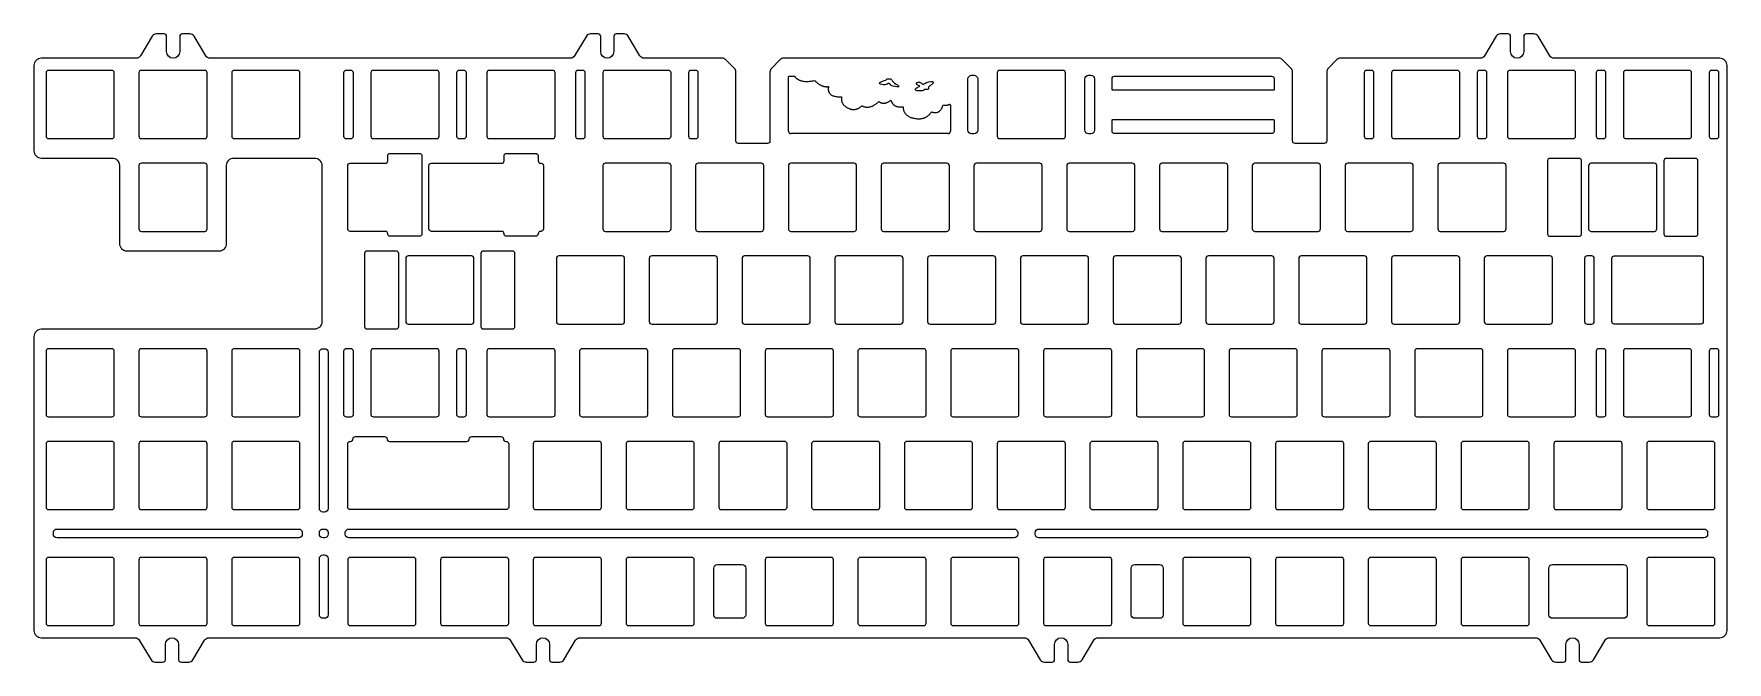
# Model space of a CAD drawing. Header units: millimetres. Extents: x -174 to 174, y -65 to 65.
import ezdxf

# ---------------------------------------------------------------- set-up
doc = ezdxf.new("R2010")
doc.units = ezdxf.units.MM
doc.layers.get('0').update_dxf_attribs({"linetype": 'CONTINUOUS'})

msp = doc.modelspace()

# ---------------------------------------------------------------- linework, layer by layer
for p, q in [((-18.89, 44.55), (-18.89, 55.68)), ((-18.74, 55.83), (-17.67, 55.83)), ((14.36, 49.9), (14.36, 44.55)), ((13.86, 44.05), (-18.39, 44.05))]:
    msp.add_line(p, q)
for points in [[(-156.26, 21.46, 0.414214), (-154.76, 19.96), (-135.76, 19.96, 0.414214), (-134.26, 21.46), (-134.26, 37.51, -0.414214), (-132.76, 39.01), (-116.21, 39.01, -0.414214), (-114.71, 37.51), (-114.71, 5.36, -0.414214), (-116.21, 3.86), (-172.33, 3.86, 0.414214), (-173.83, 2.36), (-173.83, -58.03, 0.414214), (-172.33, -59.53), (-153.04, -59.53, -0.263447), (-152.18, -60.02), (-149.77, -64.05, 0.263447), (-148.91, -64.53), (-147.32, -64.53, 0.414214), (-146.82, -64.03), (-146.82, -60.88, -1), (-144.12, -60.88), (-144.12, -64.03, 0.414214), (-143.62, -64.53), (-142.04, -64.53, 0.263447), (-141.18, -64.05), (-138.77, -60.02, -0.263447), (-137.91, -59.53), (-76.87, -59.53, -0.263447), (-76.01, -60.02), (-73.59, -64.05, 0.263447), (-72.73, -64.53), (-71.15, -64.53, 0.414214), (-70.65, -64.03), (-70.65, -60.88, -1), (-67.95, -60.88), (-67.95, -64.03, 0.414214), (-67.45, -64.53), (-65.87, -64.53, 0.263447), (-65.01, -64.05), (-62.59, -60.02, -0.263447), (-61.73, -59.53), (29.52, -59.53, -0.263447), (30.38, -60.02), (32.8, -64.05, 0.263447), (33.66, -64.53), (35.24, -64.53, 0.414214), (35.74, -64.03), (35.74, -60.88, -1), (38.44, -60.88), (38.44, -64.03, 0.414214), (38.94, -64.53), (40.52, -64.53, 0.263447), (41.38, -64.05), (43.8, -60.02, -0.263447), (44.66, -59.53), (134.51, -59.53, -0.263447), (135.37, -60.02), (137.79, -64.05, 0.263447), (138.65, -64.53), (140.23, -64.53, 0.414214), (140.73, -64.03), (140.73, -60.88, -1), (143.43, -60.88), (143.43, -64.03, 0.414214), (143.93, -64.53), (145.51, -64.53, 0.263447), (146.37, -64.05), (148.79, -60.02, -0.263447), (149.65, -59.53), (172.33, -59.53, 0.414214), (173.83, -58.03), (173.83, 58.03, 0.414214), (172.33, 59.53), (138.29, 59.53, -0.263447), (137.43, 60.02), (135.01, 64.05, 0.263447), (134.15, 64.53), (132.57, 64.53, 0.414214), (132.07, 64.03), (132.07, 60.88, -1), (129.37, 60.88), (129.37, 64.03, 0.414214), (128.87, 64.53), (127.29, 64.53, 0.263447), (126.43, 64.05), (124.01, 60.02, -0.263447), (123.15, 59.53), (94.42, 59.53, 0.198912), (93.71, 59.24), (91.9, 57.42, 0.198912), (91.61, 56.72), (91.61, 42.51, -0.414214), (91.11, 42.01), (85.11, 42.01, -0.414214), (84.61, 42.51), (84.61, 56.72, 0.198912), (84.31, 57.42), (82.5, 59.24, 0.198912), (81.79, 59.53), (-19.88, 59.53, 0.198912), (-20.59, 59.24), (-22.4, 57.42, 0.198912), (-22.69, 56.72), (-22.69, 42.51, -0.414214), (-23.19, 42.01), (-29.19, 42.01, -0.414214), (-29.69, 42.51), (-29.69, 56.72, 0.198912), (-29.99, 57.42), (-31.8, 59.24, 0.198912), (-32.51, 59.53), (-48.53, 59.53, -0.263447), (-49.39, 60.02), (-51.8, 64.05, 0.263447), (-52.66, 64.53), (-54.25, 64.53, 0.414214), (-54.75, 64.03), (-54.75, 60.88, -1), (-57.45, 60.88), (-57.45, 64.03, 0.414214), (-57.95, 64.53), (-59.53, 64.53, 0.263447), (-60.39, 64.05), (-62.8, 60.02, -0.263447), (-63.66, 59.53), (-137.67, 59.53, -0.263447), (-138.53, 60.02), (-140.95, 64.05, 0.263447), (-141.8, 64.53), (-143.39, 64.53, 0.414214), (-143.89, 64.03), (-143.89, 60.88, -1), (-146.59, 60.88), (-146.59, 64.03, 0.414214), (-147.09, 64.53), (-148.67, 64.53, 0.263447), (-149.53, 64.05), (-151.95, 60.02, -0.263447), (-152.8, 59.53), (-172.33, 59.53, 0.414214), (-173.83, 58.03), (-173.83, 40.51, 0.414214), (-172.33, 39.01), (-157.76, 39.01, -0.414214), (-156.26, 37.51)], [(-157.81, 43.01, 0.414214), (-157.31, 43.51), (-157.31, 56.51, 0.414214), (-157.81, 57.01), (-170.81, 57.01, 0.414214), (-171.31, 56.51), (-171.31, 43.51, 0.414214), (-170.81, 43.01)], [(-138.76, 43.01, 0.414214), (-138.26, 43.51), (-138.26, 56.51, 0.414214), (-138.76, 57.01), (-151.76, 57.01, 0.414214), (-152.26, 56.51), (-152.26, 43.51, 0.414214), (-151.76, 43.01)], [(-119.71, 43.01, 0.414214), (-119.21, 43.51), (-119.21, 56.51, 0.414214), (-119.71, 57.01), (-132.71, 57.01, 0.414214), (-133.21, 56.51), (-133.21, 43.51, 0.414214), (-132.71, 43.01)], [(-108.73, 43.01, 0.414214), (-108.23, 43.51), (-108.23, 56.51, 0.414214), (-108.73, 57.01), (-109.73, 57.01, 0.414214), (-110.23, 56.51), (-110.23, 43.51, 0.414214), (-109.73, 43.01)], [(-91.13, 43.01, 0.414214), (-90.63, 43.51), (-90.63, 56.51, 0.414214), (-91.13, 57.01), (-104.13, 57.01, 0.414214), (-104.63, 56.51), (-104.63, 43.51, 0.414214), (-104.13, 43.01)], [(-85.53, 43.01, 0.414214), (-85.03, 43.51), (-85.03, 56.51, 0.414214), (-85.53, 57.01), (-86.53, 57.01, 0.414214), (-87.03, 56.51), (-87.03, 43.51, 0.414214), (-86.53, 43.01)], [(-67.32, 43.01, 0.414214), (-66.82, 43.51), (-66.82, 56.51, 0.414214), (-67.32, 57.01), (-80.32, 57.01, 0.414214), (-80.82, 56.51), (-80.82, 43.51, 0.414214), (-80.32, 43.01)], [(-61.11, 43.01, 0.414214), (-60.61, 43.51), (-60.61, 56.51, 0.414214), (-61.11, 57.01), (-62.11, 57.01, 0.414214), (-62.61, 56.51), (-62.61, 43.51, 0.414214), (-62.11, 43.01)], [(-43.51, 43.01, 0.414214), (-43.01, 43.51), (-43.01, 56.51, 0.414214), (-43.51, 57.01), (-56.51, 57.01, 0.414214), (-57.01, 56.51), (-57.01, 43.51, 0.414214), (-56.51, 43.01)], [(-37.91, 43.01, 0.414214), (-37.41, 43.51), (-37.41, 56.51, 0.414214), (-37.91, 57.01), (-38.91, 57.01, 0.414214), (-39.41, 56.51), (-39.41, 43.51, 0.414214), (-38.91, 43.01)], [(19.96, 55.26), (19.96, 44.76, -0.414214), (19.21, 44.01), (18.71, 44.01, -0.414214), (17.96, 44.76), (17.96, 55.26, -0.414214), (18.71, 56.01), (19.21, 56.01, -0.414214)], [(37.46, 43.01, 0.414214), (37.96, 43.51), (37.96, 56.51, 0.414214), (37.46, 57.01), (24.46, 57.01, 0.414214), (23.96, 56.51), (23.96, 43.51, 0.414214), (24.46, 43.01)], [(41.96, 44.76), (41.96, 55.26, -0.414214), (42.71, 56.01), (43.21, 56.01, -0.414214), (43.96, 55.26), (43.96, 44.76, -0.414214), (43.21, 44.01), (42.71, 44.01, -0.414214)], [(80.66, 52.94), (47.71, 52.94, -0.414214), (47.56, 53.09), (47.56, 55.33, -0.414214), (48.06, 55.83), (80.31, 55.83, -0.414214), (80.81, 55.33), (80.81, 53.09, -0.414214)], [(100.82, 43.01, 0.414214), (101.32, 43.51), (101.32, 56.51, 0.414214), (100.82, 57.01), (99.82, 57.01, 0.414214), (99.32, 56.51), (99.32, 43.51, 0.414214), (99.82, 43.01)], [(118.42, 43.01, 0.414214), (118.92, 43.51), (118.92, 56.51, 0.414214), (118.42, 57.01), (105.42, 57.01, 0.414214), (104.92, 56.51), (104.92, 43.51, 0.414214), (105.42, 43.01)], [(124.02, 43.01, 0.414214), (124.52, 43.51), (124.52, 56.51, 0.414214), (124.02, 57.01), (123.02, 57.01, 0.414214), (122.52, 56.51), (122.52, 43.51, 0.414214), (123.02, 43.01)], [(142.23, 43.01, 0.414214), (142.73, 43.51), (142.73, 56.51, 0.414214), (142.23, 57.01), (129.23, 57.01, 0.414214), (128.73, 56.51), (128.73, 43.51, 0.414214), (129.23, 43.01)], [(148.44, 43.01, 0.414214), (148.94, 43.51), (148.94, 56.51, 0.414214), (148.44, 57.01), (147.44, 57.01, 0.414214), (146.94, 56.51), (146.94, 43.51, 0.414214), (147.44, 43.01)], [(166.04, 43.01, 0.414214), (166.54, 43.51), (166.54, 56.51, 0.414214), (166.04, 57.01), (153.04, 57.01, 0.414214), (152.54, 56.51), (152.54, 43.51, 0.414214), (153.04, 43.01)], [(171.64, 43.01, 0.414214), (172.14, 43.51), (172.14, 56.51, 0.414214), (171.64, 57.01), (170.64, 57.01, 0.414214), (170.14, 56.51), (170.14, 43.51, 0.414214), (170.64, 43.01)], [(47.71, 46.94), (80.66, 46.94, -0.414214), (80.81, 46.79), (80.81, 44.55, -0.414214), (80.31, 44.05), (48.06, 44.05, -0.414214), (47.56, 44.55), (47.56, 46.79, -0.414214)], [(-101.16, 23.46, 0.414214), (-101.66, 23.96), (-108.89, 23.96, -0.414214), (-109.39, 24.46), (-109.39, 37.46, -0.414214), (-108.89, 37.96), (-101.66, 37.96, 0.414214), (-101.16, 38.46), (-101.16, 39.46, -0.414214), (-100.66, 39.96), (-94.66, 39.96, -0.414214), (-94.16, 39.46), (-94.16, 23.46, -0.414214), (-94.66, 22.96), (-100.66, 22.96, -0.414214)], [(-69.79, 23.96, 0.414214), (-70.29, 23.46, -0.414214), (-70.79, 22.96), (-76.79, 22.96, -0.414214), (-77.29, 23.46, 0.414214), (-77.79, 23.96), (-92.22, 23.96, -0.414214), (-92.72, 24.46), (-92.72, 37.46, -0.414214), (-92.22, 37.96), (-77.79, 37.96, 0.414214), (-77.29, 38.46), (-77.29, 39.46, -0.414214), (-76.79, 39.96), (-70.79, 39.96, -0.414214), (-70.29, 39.46), (-70.29, 38.46, 0.414214), (-69.79, 37.96), (-69.7, 37.96, -0.414214), (-69.2, 37.46), (-69.2, 24.46, -0.414214), (-69.7, 23.96)], [(143.46, 22.96, 0.414214), (143.96, 23.46), (143.96, 38.46, 0.414214), (143.46, 38.96), (137.46, 38.96, 0.414214), (136.96, 38.46), (136.96, 23.46, 0.414214), (137.46, 22.96)], [(167.34, 22.96, 0.414214), (167.84, 23.46), (167.84, 38.46, 0.414214), (167.34, 38.96), (161.34, 38.96, 0.414214), (160.84, 38.46), (160.84, 23.46, 0.414214), (161.34, 22.96)], [(-138.76, 23.96, 0.414214), (-138.26, 24.46), (-138.26, 37.46, 0.414214), (-138.76, 37.96), (-151.76, 37.96, 0.414214), (-152.26, 37.46), (-152.26, 24.46, 0.414214), (-151.76, 23.96)], [(-43.51, 23.96, 0.414214), (-43.01, 24.46), (-43.01, 37.46, 0.414214), (-43.51, 37.96), (-56.51, 37.96, 0.414214), (-57.01, 37.46), (-57.01, 24.46, 0.414214), (-56.51, 23.96)], [(-24.46, 23.96, 0.414214), (-23.96, 24.46), (-23.96, 37.46, 0.414214), (-24.46, 37.96), (-37.46, 37.96, 0.414214), (-37.96, 37.46), (-37.96, 24.46, 0.414214), (-37.46, 23.96)], [(-5.41, 23.96, 0.414214), (-4.91, 24.46), (-4.91, 37.46, 0.414214), (-5.41, 37.96), (-18.41, 37.96, 0.414214), (-18.91, 37.46), (-18.91, 24.46, 0.414214), (-18.41, 23.96)], [(13.64, 23.96, 0.414214), (14.14, 24.46), (14.14, 37.46, 0.414214), (13.64, 37.96), (0.64, 37.96, 0.414214), (0.14, 37.46), (0.14, 24.46, 0.414214), (0.64, 23.96)], [(32.69, 23.96, 0.414214), (33.19, 24.46), (33.19, 37.46, 0.414214), (32.69, 37.96), (19.69, 37.96, 0.414214), (19.19, 37.46), (19.19, 24.46, 0.414214), (19.69, 23.96)], [(51.74, 23.96, 0.414214), (52.24, 24.46), (52.24, 37.46, 0.414214), (51.74, 37.96), (38.74, 37.96, 0.414214), (38.24, 37.46), (38.24, 24.46, 0.414214), (38.74, 23.96)], [(70.79, 23.96, 0.414214), (71.29, 24.46), (71.29, 37.46, 0.414214), (70.79, 37.96), (57.79, 37.96, 0.414214), (57.29, 37.46), (57.29, 24.46, 0.414214), (57.79, 23.96)], [(89.84, 23.96, 0.414214), (90.34, 24.46), (90.34, 37.46, 0.414214), (89.84, 37.96), (76.84, 37.96, 0.414214), (76.34, 37.46), (76.34, 24.46, 0.414214), (76.84, 23.96)], [(108.89, 23.96, 0.414214), (109.39, 24.46), (109.39, 37.46, 0.414214), (108.89, 37.96), (95.89, 37.96, 0.414214), (95.39, 37.46), (95.39, 24.46, 0.414214), (95.89, 23.96)], [(127.94, 23.96, 0.414214), (128.44, 24.46), (128.44, 37.46, 0.414214), (127.94, 37.96), (114.94, 37.96, 0.414214), (114.44, 37.46), (114.44, 24.46, 0.414214), (114.94, 23.96)], [(158.9, 23.96, 0.414214), (159.4, 24.46), (159.4, 37.46, 0.414214), (158.9, 37.96), (145.9, 37.96, 0.414214), (145.4, 37.46), (145.4, 24.46, 0.414214), (145.9, 23.96)], [(-99.43, 3.91, 0.414214), (-98.93, 4.41), (-98.93, 19.41, 0.414214), (-99.43, 19.91), (-105.43, 19.91, 0.414214), (-105.93, 19.41), (-105.93, 4.41, 0.414214), (-105.43, 3.91)], [(-83.99, 4.91, 0.414214), (-83.49, 5.41), (-83.49, 18.41, 0.414214), (-83.99, 18.91), (-96.99, 18.91, 0.414214), (-97.49, 18.41), (-97.49, 5.41, 0.414214), (-96.99, 4.91)], [(-75.55, 3.91, 0.414214), (-75.05, 4.41), (-75.05, 19.41, 0.414214), (-75.55, 19.91), (-81.55, 19.91, 0.414214), (-82.05, 19.41), (-82.05, 4.41, 0.414214), (-81.55, 3.91)], [(-53.03, 4.91, 0.414214), (-52.53, 5.41), (-52.53, 18.41, 0.414214), (-53.03, 18.91), (-66.03, 18.91, 0.414214), (-66.53, 18.41), (-66.53, 5.41, 0.414214), (-66.03, 4.91)], [(-33.98, 4.91, 0.414214), (-33.48, 5.41), (-33.48, 18.41, 0.414214), (-33.98, 18.91), (-46.98, 18.91, 0.414214), (-47.48, 18.41), (-47.48, 5.41, 0.414214), (-46.98, 4.91)], [(-14.93, 4.91, 0.414214), (-14.43, 5.41), (-14.43, 18.41, 0.414214), (-14.93, 18.91), (-27.93, 18.91, 0.414214), (-28.43, 18.41), (-28.43, 5.41, 0.414214), (-27.93, 4.91)], [(4.12, 4.91, 0.414214), (4.62, 5.41), (4.62, 18.41, 0.414214), (4.12, 18.91), (-8.88, 18.91, 0.414214), (-9.38, 18.41), (-9.38, 5.41, 0.414214), (-8.88, 4.91)], [(23.17, 4.91, 0.414214), (23.67, 5.41), (23.67, 18.41, 0.414214), (23.17, 18.91), (10.17, 18.91, 0.414214), (9.67, 18.41), (9.67, 5.41, 0.414214), (10.17, 4.91)], [(42.22, 4.91, 0.414214), (42.72, 5.41), (42.72, 18.41, 0.414214), (42.22, 18.91), (29.22, 18.91, 0.414214), (28.72, 18.41), (28.72, 5.41, 0.414214), (29.22, 4.91)], [(61.27, 4.91, 0.414214), (61.77, 5.41), (61.77, 18.41, 0.414214), (61.27, 18.91), (48.27, 18.91, 0.414214), (47.77, 18.41), (47.77, 5.41, 0.414214), (48.27, 4.91)], [(80.32, 4.91, 0.414214), (80.82, 5.41), (80.82, 18.41, 0.414214), (80.32, 18.91), (67.32, 18.91, 0.414214), (66.82, 18.41), (66.82, 5.41, 0.414214), (67.32, 4.91)], [(99.37, 4.91, 0.414214), (99.87, 5.41), (99.87, 18.41, 0.414214), (99.37, 18.91), (86.37, 18.91, 0.414214), (85.87, 18.41), (85.87, 5.41, 0.414214), (86.37, 4.91)], [(118.42, 4.91, 0.414214), (118.92, 5.41), (118.92, 18.41, 0.414214), (118.42, 18.91), (105.42, 18.91, 0.414214), (104.92, 18.41), (104.92, 5.41, 0.414214), (105.42, 4.91)], [(137.47, 4.91, 0.414214), (137.97, 5.41), (137.97, 18.41, 0.414214), (137.47, 18.91), (124.47, 18.91, 0.414214), (123.97, 18.41), (123.97, 5.41, 0.414214), (124.47, 4.91)], [(146.06, 4.91, 0.414214), (146.56, 5.41), (146.56, 18.41, 0.414214), (146.06, 18.91), (145.06, 18.91, 0.414214), (144.56, 18.41), (144.56, 5.41, 0.414214), (145.06, 4.91)], [(168.43, 4.91), (150.66, 4.91, -0.414214), (150.16, 5.41), (150.16, 18.41, -0.414214), (150.66, 18.91), (168.43, 18.91, -0.414214), (168.93, 18.41), (168.93, 5.41, -0.414214)], [(-157.81, -14.14, 0.414214), (-157.31, -13.64), (-157.31, -0.64, 0.414214), (-157.81, -0.14), (-170.81, -0.14, 0.414214), (-171.31, -0.64), (-171.31, -13.64, 0.414214), (-170.81, -14.14)], [(-138.76, -14.14, 0.414214), (-138.26, -13.64), (-138.26, -0.64, 0.414214), (-138.76, -0.14), (-151.76, -0.14, 0.414214), (-152.26, -0.64), (-152.26, -13.64, 0.414214), (-151.76, -14.14)], [(-119.71, -14.14, 0.414214), (-119.21, -13.64), (-119.21, -0.64, 0.414214), (-119.71, -0.14), (-132.71, -0.14, 0.414214), (-133.21, -0.64), (-133.21, -13.64, 0.414214), (-132.71, -14.14)], [(-114.46, -0.14), (-114.14, -0.14, -0.414214), (-113.39, -0.89), (-113.39, -32.94, -0.414214), (-114.14, -33.69), (-114.46, -33.69, -0.414214), (-115.21, -32.94), (-115.21, -0.89, -0.414214)], [(-108.73, -14.14, 0.414214), (-108.23, -13.64), (-108.23, -0.64, 0.414214), (-108.73, -0.14), (-109.73, -0.14, 0.414214), (-110.23, -0.64), (-110.23, -13.64, 0.414214), (-109.73, -14.14)], [(-91.13, -14.14, 0.414214), (-90.63, -13.64), (-90.63, -0.64, 0.414214), (-91.13, -0.14), (-104.13, -0.14, 0.414214), (-104.63, -0.64), (-104.63, -13.64, 0.414214), (-104.13, -14.14)], [(-85.53, -14.14, 0.414214), (-85.03, -13.64), (-85.03, -0.64, 0.414214), (-85.53, -0.14), (-86.53, -0.14, 0.414214), (-87.03, -0.64), (-87.03, -13.64, 0.414214), (-86.53, -14.14)], [(-67.32, -14.14, 0.414214), (-66.82, -13.64), (-66.82, -0.64, 0.414214), (-67.32, -0.14), (-80.32, -0.14, 0.414214), (-80.82, -0.64), (-80.82, -13.64, 0.414214), (-80.32, -14.14)], [(-48.27, -14.14, 0.414214), (-47.77, -13.64), (-47.77, -0.64, 0.414214), (-48.27, -0.14), (-61.27, -0.14, 0.414214), (-61.77, -0.64), (-61.77, -13.64, 0.414214), (-61.27, -14.14)], [(-29.22, -14.14, 0.414214), (-28.72, -13.64), (-28.72, -0.64, 0.414214), (-29.22, -0.14), (-42.22, -0.14, 0.414214), (-42.72, -0.64), (-42.72, -13.64, 0.414214), (-42.22, -14.14)], [(-10.17, -14.14, 0.414214), (-9.67, -13.64), (-9.67, -0.64, 0.414214), (-10.17, -0.14), (-23.17, -0.14, 0.414214), (-23.67, -0.64), (-23.67, -13.64, 0.414214), (-23.17, -14.14)], [(8.88, -14.14, 0.414214), (9.38, -13.64), (9.38, -0.64, 0.414214), (8.88, -0.14), (-4.12, -0.14, 0.414214), (-4.62, -0.64), (-4.62, -13.64, 0.414214), (-4.12, -14.14)], [(27.93, -14.14, 0.414214), (28.43, -13.64), (28.43, -0.64, 0.414214), (27.93, -0.14), (14.93, -0.14, 0.414214), (14.43, -0.64), (14.43, -13.64, 0.414214), (14.93, -14.14)], [(46.98, -14.14, 0.414214), (47.48, -13.64), (47.48, -0.64, 0.414214), (46.98, -0.14), (33.98, -0.14, 0.414214), (33.48, -0.64), (33.48, -13.64, 0.414214), (33.98, -14.14)], [(66.03, -14.14, 0.414214), (66.53, -13.64), (66.53, -0.64, 0.414214), (66.03, -0.14), (53.03, -0.14, 0.414214), (52.53, -0.64), (52.53, -13.64, 0.414214), (53.03, -14.14)], [(85.08, -14.14, 0.414214), (85.58, -13.64), (85.58, -0.64, 0.414214), (85.08, -0.14), (72.08, -0.14, 0.414214), (71.58, -0.64), (71.58, -13.64, 0.414214), (72.08, -14.14)], [(104.13, -14.14, 0.414214), (104.63, -13.64), (104.63, -0.64, 0.414214), (104.13, -0.14), (91.13, -0.14, 0.414214), (90.63, -0.64), (90.63, -13.64, 0.414214), (91.13, -14.14)], [(123.18, -14.14, 0.414214), (123.68, -13.64), (123.68, -0.64, 0.414214), (123.18, -0.14), (110.18, -0.14, 0.414214), (109.68, -0.64), (109.68, -13.64, 0.414214), (110.18, -14.14)], [(142.23, -14.14, 0.414214), (142.73, -13.64), (142.73, -0.64, 0.414214), (142.23, -0.14), (129.23, -0.14, 0.414214), (128.73, -0.64), (128.73, -13.64, 0.414214), (129.23, -14.14)], [(148.44, -14.14, 0.414214), (148.94, -13.64), (148.94, -0.64, 0.414214), (148.44, -0.14), (147.44, -0.14, 0.414214), (146.94, -0.64), (146.94, -13.64, 0.414214), (147.44, -14.14)], [(166.04, -14.14, 0.414214), (166.54, -13.64), (166.54, -0.64, 0.414214), (166.04, -0.14), (153.04, -0.14, 0.414214), (152.54, -0.64), (152.54, -13.64, 0.414214), (153.04, -14.14)], [(171.64, -14.14, 0.414214), (172.14, -13.64), (172.14, -0.64, 0.414214), (171.64, -0.14), (170.64, -0.14, 0.414214), (170.14, -0.64), (170.14, -13.64, 0.414214), (170.64, -14.14)], [(-157.81, -33.19, 0.414214), (-157.31, -32.69), (-157.31, -19.69, 0.414214), (-157.81, -19.19), (-170.81, -19.19, 0.414214), (-171.31, -19.69), (-171.31, -32.69, 0.414214), (-170.81, -33.19)], [(-138.76, -33.19, 0.414214), (-138.26, -32.69), (-138.26, -19.69, 0.414214), (-138.76, -19.19), (-151.76, -19.19, 0.414214), (-152.26, -19.69), (-152.26, -32.69, 0.414214), (-151.76, -33.19)], [(-119.71, -33.19, 0.414214), (-119.21, -32.69), (-119.21, -19.69, 0.414214), (-119.71, -19.19), (-132.71, -19.19, 0.414214), (-133.21, -19.69), (-133.21, -32.69, 0.414214), (-132.71, -33.19)], [(-108.81, -19.19, 0.414214), (-108.31, -18.69, -0.414214), (-107.81, -18.19), (-101.81, -18.19, -0.414214), (-101.31, -18.69, 0.414214), (-100.81, -19.19), (-84.93, -19.19, 0.414214), (-84.43, -18.69, -0.414214), (-83.93, -18.19), (-77.93, -18.19, -0.414214), (-77.43, -18.69, 0.414214), (-76.93, -19.19), (-76.84, -19.19, -0.414214), (-76.34, -19.69), (-76.34, -32.69, -0.414214), (-76.84, -33.19), (-108.89, -33.19, -0.414214), (-109.39, -32.69), (-109.39, -19.69, -0.414214), (-108.89, -19.19)], [(-57.79, -33.19, 0.414214), (-57.29, -32.69), (-57.29, -19.69, 0.414214), (-57.79, -19.19), (-70.79, -19.19, 0.414214), (-71.29, -19.69), (-71.29, -32.69, 0.414214), (-70.79, -33.19)], [(-38.74, -33.19, 0.414214), (-38.24, -32.69), (-38.24, -19.69, 0.414214), (-38.74, -19.19), (-51.74, -19.19, 0.414214), (-52.24, -19.69), (-52.24, -32.69, 0.414214), (-51.74, -33.19)], [(-19.69, -33.19, 0.414214), (-19.19, -32.69), (-19.19, -19.69, 0.414214), (-19.69, -19.19), (-32.69, -19.19, 0.414214), (-33.19, -19.69), (-33.19, -32.69, 0.414214), (-32.69, -33.19)], [(-0.64, -33.19, 0.414214), (-0.14, -32.69), (-0.14, -19.69, 0.414214), (-0.64, -19.19), (-13.64, -19.19, 0.414214), (-14.14, -19.69), (-14.14, -32.69, 0.414214), (-13.64, -33.19)], [(18.41, -33.19, 0.414214), (18.91, -32.69), (18.91, -19.69, 0.414214), (18.41, -19.19), (5.41, -19.19, 0.414214), (4.91, -19.69), (4.91, -32.69, 0.414214), (5.41, -33.19)], [(37.46, -33.19, 0.414214), (37.96, -32.69), (37.96, -19.69, 0.414214), (37.46, -19.19), (24.46, -19.19, 0.414214), (23.96, -19.69), (23.96, -32.69, 0.414214), (24.46, -33.19)], [(56.51, -33.19, 0.414214), (57.01, -32.69), (57.01, -19.69, 0.414214), (56.51, -19.19), (43.51, -19.19, 0.414214), (43.01, -19.69), (43.01, -32.69, 0.414214), (43.51, -33.19)], [(75.56, -33.19, 0.414214), (76.06, -32.69), (76.06, -19.69, 0.414214), (75.56, -19.19), (62.56, -19.19, 0.414214), (62.06, -19.69), (62.06, -32.69, 0.414214), (62.56, -33.19)], [(94.61, -33.19, 0.414214), (95.11, -32.69), (95.11, -19.69, 0.414214), (94.61, -19.19), (81.61, -19.19, 0.414214), (81.11, -19.69), (81.11, -32.69, 0.414214), (81.61, -33.19)], [(113.66, -33.19, 0.414214), (114.16, -32.69), (114.16, -19.69, 0.414214), (113.66, -19.19), (100.66, -19.19, 0.414214), (100.16, -19.69), (100.16, -32.69, 0.414214), (100.66, -33.19)], [(132.71, -33.19, 0.414214), (133.21, -32.69), (133.21, -19.69, 0.414214), (132.71, -19.19), (119.71, -19.19, 0.414214), (119.21, -19.69), (119.21, -32.69, 0.414214), (119.71, -33.19)], [(151.76, -33.19, 0.414214), (152.26, -32.69), (152.26, -19.69, 0.414214), (151.76, -19.19), (138.76, -19.19, 0.414214), (138.26, -19.69), (138.26, -32.69, 0.414214), (138.76, -33.19)], [(170.81, -33.19, 0.414214), (171.31, -32.69), (171.31, -19.69, 0.414214), (170.81, -19.19), (157.81, -19.19, 0.414214), (157.31, -19.69), (157.31, -32.69, 0.414214), (157.81, -33.19)], [(-119.46, -39.01), (-169.08, -39.01, -0.414214), (-169.83, -38.26), (-169.83, -37.94, -0.414214), (-169.08, -37.19), (-119.46, -37.19, -0.414214), (-118.71, -37.94), (-118.71, -38.26, -0.414214)], [(-114.14, -39.01), (-114.46, -39.01, -0.414214), (-115.21, -38.26), (-115.21, -37.94, -0.414214), (-114.46, -37.19), (-114.14, -37.19, -0.414214), (-113.39, -37.94), (-113.39, -38.26, -0.414214)], [(28.17, -37.94), (28.17, -38.26, -0.414214), (27.42, -39.01), (-109.14, -39.01, -0.414214), (-109.89, -38.26), (-109.89, -37.94, -0.414214), (-109.14, -37.19), (27.42, -37.19, -0.414214)], [(32.52, -37.19), (169.08, -37.19, -0.414214), (169.83, -37.94), (169.83, -38.26, -0.414214), (169.08, -39.01), (32.52, -39.01, -0.414214), (31.77, -38.26), (31.77, -37.94, -0.414214)], [(-157.81, -57.01, 0.414214), (-157.31, -56.51), (-157.31, -43.51, 0.414214), (-157.81, -43.01), (-170.81, -43.01, 0.414214), (-171.31, -43.51), (-171.31, -56.51, 0.414214), (-170.81, -57.01)], [(-138.76, -57.01, 0.414214), (-138.26, -56.51), (-138.26, -43.51, 0.414214), (-138.76, -43.01), (-151.76, -43.01, 0.414214), (-152.26, -43.51), (-152.26, -56.51, 0.414214), (-151.76, -57.01)], [(-119.71, -57.01, 0.414214), (-119.21, -56.51), (-119.21, -43.51, 0.414214), (-119.71, -43.01), (-132.71, -43.01, 0.414214), (-133.21, -43.51), (-133.21, -56.51, 0.414214), (-132.71, -57.01)], [(-114.14, -55.53), (-114.46, -55.53, -0.414214), (-115.21, -54.78), (-115.21, -43.26, -0.414214), (-114.46, -42.51), (-114.14, -42.51, -0.414214), (-113.39, -43.26), (-113.39, -54.78, -0.414214)], [(-95.89, -57.01, 0.414214), (-95.39, -56.51), (-95.39, -43.51, 0.414214), (-95.89, -43.01), (-108.89, -43.01, 0.414214), (-109.39, -43.51), (-109.39, -56.51, 0.414214), (-108.89, -57.01)], [(-76.84, -57.01, 0.414214), (-76.34, -56.51), (-76.34, -43.51, 0.414214), (-76.84, -43.01), (-89.84, -43.01, 0.414214), (-90.34, -43.51), (-90.34, -56.51, 0.414214), (-89.84, -57.01)], [(-57.79, -57.01, 0.414214), (-57.29, -56.51), (-57.29, -43.51, 0.414214), (-57.79, -43.01), (-70.79, -43.01, 0.414214), (-71.29, -43.51), (-71.29, -56.51, 0.414214), (-70.79, -57.01)], [(-38.74, -57.01, 0.414214), (-38.24, -56.51), (-38.24, -43.51, 0.414214), (-38.74, -43.01), (-51.74, -43.01, 0.414214), (-52.24, -43.51), (-52.24, -56.51, 0.414214), (-51.74, -57.01)], [(-34.24, -54.78), (-34.24, -45.23, -0.414214), (-33.49, -44.48), (-28.42, -44.48, -0.414214), (-27.67, -45.23), (-27.67, -54.78, -0.414214), (-28.42, -55.53), (-33.49, -55.53, -0.414214)], [(-10.17, -57.01, 0.414214), (-9.67, -56.51), (-9.67, -43.51, 0.414214), (-10.17, -43.01), (-23.17, -43.01, 0.414214), (-23.67, -43.51), (-23.67, -56.51, 0.414214), (-23.17, -57.01)], [(8.88, -57.01, 0.414214), (9.38, -56.51), (9.38, -43.51, 0.414214), (8.88, -43.01), (-4.12, -43.01, 0.414214), (-4.62, -43.51), (-4.62, -56.51, 0.414214), (-4.12, -57.01)], [(27.93, -57.01, 0.414214), (28.43, -56.51), (28.43, -43.51, 0.414214), (27.93, -43.01), (14.93, -43.01, 0.414214), (14.43, -43.51), (14.43, -56.51, 0.414214), (14.93, -57.01)], [(46.98, -57.01, 0.414214), (47.48, -56.51), (47.48, -43.51, 0.414214), (46.98, -43.01), (33.98, -43.01, 0.414214), (33.48, -43.51), (33.48, -56.51, 0.414214), (33.98, -57.01)], [(51.48, -54.78), (51.48, -45.23, -0.414214), (52.23, -44.48), (57.31, -44.48, -0.414214), (58.06, -45.23), (58.06, -54.78, -0.414214), (57.31, -55.53), (52.23, -55.53, -0.414214)], [(75.56, -57.01, 0.414214), (76.06, -56.51), (76.06, -43.51, 0.414214), (75.56, -43.01), (62.56, -43.01, 0.414214), (62.06, -43.51), (62.06, -56.51, 0.414214), (62.56, -57.01)], [(94.61, -57.01, 0.414214), (95.11, -56.51), (95.11, -43.51, 0.414214), (94.61, -43.01), (81.61, -43.01, 0.414214), (81.11, -43.51), (81.11, -56.51, 0.414214), (81.61, -57.01)], [(113.66, -57.01, 0.414214), (114.16, -56.51), (114.16, -43.51, 0.414214), (113.66, -43.01), (100.66, -43.01, 0.414214), (100.16, -43.51), (100.16, -56.51, 0.414214), (100.66, -57.01)], [(132.71, -57.01, 0.414214), (133.21, -56.51), (133.21, -43.51, 0.414214), (132.71, -43.01), (119.71, -43.01, 0.414214), (119.21, -43.51), (119.21, -56.51, 0.414214), (119.71, -57.01)], [(153.31, -45.23), (153.31, -54.78, -0.414214), (152.56, -55.53), (137.96, -55.53, -0.414214), (137.21, -54.78), (137.21, -45.23, -0.414214), (137.96, -44.48), (152.56, -44.48, -0.414214)], [(170.81, -57.01, 0.414214), (171.31, -56.51), (171.31, -43.51, 0.414214), (170.81, -43.01), (157.81, -43.01, 0.414214), (157.31, -43.51), (157.31, -56.51, 0.414214), (157.81, -57.01)]]:
    msp.add_lwpolyline(points, format="xyb", close=True)
for centre, radius, start, end in [((-18.74, 55.68), 0.15, 90, 180), ((-18.39, 44.55), 0.5, 180, 270), ((13.86, 44.55), 0.5, -90, 0)]:
    msp.add_arc(centre, radius, start, end)
for points, degree in [([(-17.67, 55.83), (-16.5, 54.29), (-13.52, 54.96)], 2), ([(-13.52, 54.96), (-12.17, 53.51), (-10.66, 53.7)], 2), ([(-10.66, 53.7), (-11.13, 51.5), (-8.01, 51.6)], 2), ([(-0.2, 54.43), (-0.2, 54.54), (-0.16, 54.59), (-0.02, 54.64)], 3), ([(0.6, 54.07), (0.05, 54.11), (-0.2, 54.22), (-0.2, 54.43)], 3), ([(-0.02, 54.64), (0.63, 54.83), (1.1, 55.02), (1.22, 55.15)], 3), ([(1.56, 54.32), (1.28, 54.11), (1.02, 54.05), (0.6, 54.07)], 3), ([(1.22, 55.15), (1.32, 55.26), (1.41, 55.29), (1.68, 55.29)], 3), ([(1.97, 54.11), (1.71, 54.35), (1.65, 54.38), (1.56, 54.32)], 3), ([(1.68, 55.29), (1.86, 55.29), (2.09, 55.24), (2.18, 55.19)], 3), ([(2.96, 53.69), (2.32, 53.79), (2.29, 53.81), (1.97, 54.11)], 3), ([(2.18, 55.19), (2.27, 55.14), (2.36, 55.03), (2.38, 54.95)], 3), ([(2.38, 54.95), (2.43, 54.78), (2.77, 54.48), (3.21, 54.22)], 3), ([(3.58, 53.63), (3.46, 53.63), (3.26, 53.65), (2.96, 53.69)], 3), ([(3.21, 54.22), (3.59, 54), (3.76, 53.84), (3.76, 53.73)], 3), ([(3.76, 53.73), (3.76, 53.67), (3.71, 53.64), (3.58, 53.63)], 3), ([(7.13, 53.08), (7.13, 53.23), (7.43, 53.48), (7.78, 53.62)], 3), ([(7.32, 52.9), (7.21, 52.96), (7.13, 53.04), (7.13, 53.08)], 3), ([(7.83, 52.82), (7.56, 52.82), (7.44, 52.84), (7.32, 52.9)], 3), ([(7.82, 53.95), (7.37, 54.06), (7.25, 54.31), (7.53, 54.53)], 3), ([(7.53, 54.53), (7.81, 54.74), (8.06, 54.7), (8.39, 54.38)], 3), ([(7.78, 53.62), (8.13, 53.77), (8.14, 53.87), (7.82, 53.95)], 3), ([(8.16, 52.82), (8.03, 52.82), (7.92, 52.82), (7.83, 52.82)], 3), ([(8.94, 53.02), (8.8, 52.85), (8.78, 52.85), (8.16, 52.82)], 3), ([(8.39, 54.38), (8.55, 54.23), (8.7, 54.1), (8.73, 54.1)], 3), ([(8.73, 54.1), (8.77, 54.1), (8.92, 54.2), (9.08, 54.32)], 3), ([(9.27, 53.13), (9.1, 53.2), (9.07, 53.19), (8.94, 53.02)], 3), ([(9.08, 54.32), (9.49, 54.64), (10.36, 54.86), (10.67, 54.72)], 3), ([(9.85, 53.42), (10.01, 53.16), (9.64, 52.97), (9.27, 53.13)], 3), ([(10.03, 53.75), (9.8, 53.57), (9.78, 53.53), (9.85, 53.42)], 3), ([(10.55, 54.13), (10.41, 54.04), (10.17, 53.87), (10.03, 53.75)], 3), ([(10.67, 54.72), (10.96, 54.6), (10.91, 54.37), (10.55, 54.13)], 3), ([(-8.01, 51.6), (-8.25, 49.94), (-6.45, 49.18)], 2), ([(-6.45, 49.18), (-5.06, 48.59), (-3.83, 49.76)], 2), ([(-3.83, 49.76), (-2.22, 48.89), (-0.35, 50.62)], 2), ([(-0.35, 50.62), (0.76, 49.85), (2.14, 50.89)], 2), ([(2.14, 50.89), (2.6, 49.31), (4.62, 49.56)], 2), ([(4.62, 49.56), (4.71, 47.54), (7.04, 47.16)], 2), ([(10.46, 48.51), (12.27, 47.88), (12.84, 49.91)], 2), ([(12.84, 49.91), (13.33, 49.75), (14.16, 50.04)], 2), ([(7.04, 47.16), (9.37, 46.78), (10.46, 48.51)], 2)]:
    msp.add_open_spline(points, degree=degree)
msp.add_open_spline([(14.36, 49.9), (14.36, 49.91), (14.35, 49.93), (14.34, 49.97), (14.33, 49.99), (14.3, 50.01), (14.28, 50.03), (14.25, 50.04), (14.23, 50.04), (14.19, 50.05), (14.17, 50.04), (14.16, 50.04)], degree=3, knots=[0, 0, 0, 0, 0.00585967, 0.00585967, 0.01171933, 0.01171933, 0.017579, 0.017579, 0.0231061, 0.0231061, 0.0286332, 0.0286332, 0.0286332, 0.0286332])

doc.saveas('drawing.dxf')
